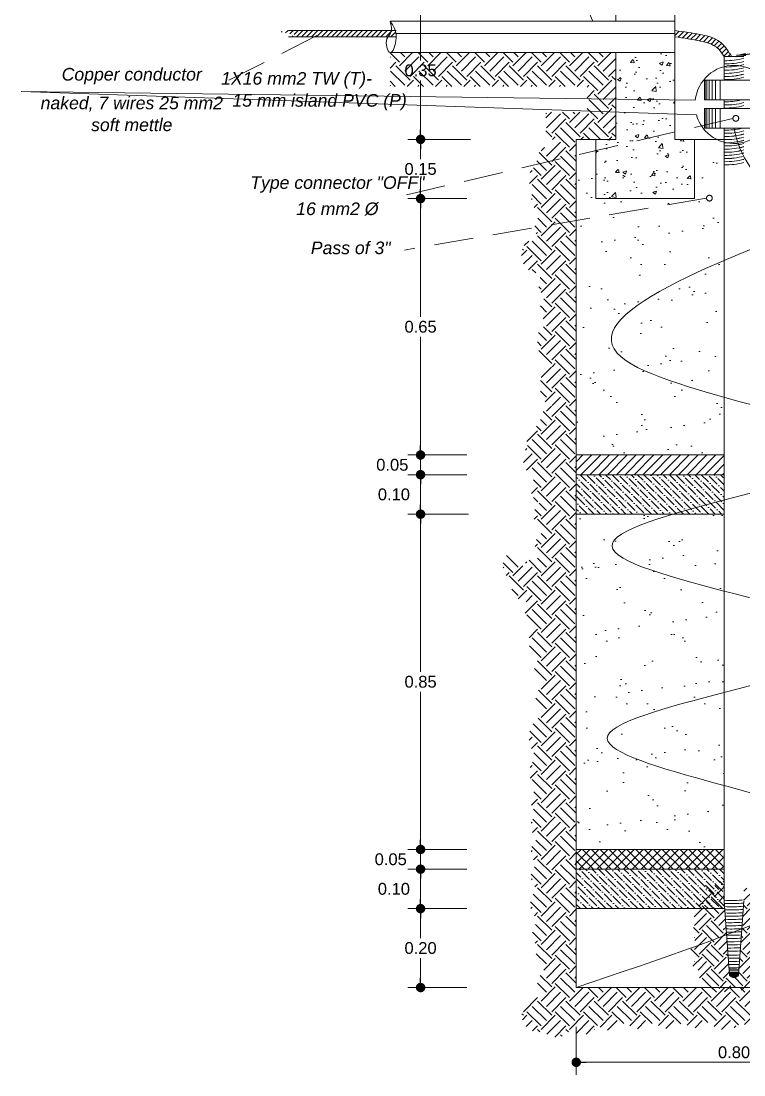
# Model space of a CAD drawing. Header units: millimetres. Extents: x 68 to 194, y 47 to 103.
# Drawn here: x 185.27 to 189.85, y 63.68 to 70.36 of the extents above; entities that cross this region are included whole.
import ezdxf
from ezdxf.enums import TextEntityAlignment as Align

# ---------------------------------------------------------------- set-up
doc = ezdxf.new("R2010")
doc.units = ezdxf.units.MM
for name, pattern in [('ACAD_ISO03W100', [30, 12, -18]), ('ACAD_ISO07W100', [3, 0, -3]), ('DASHED2', [0.375, 0.25, -0.125])]:
    doc.linetypes.add(name, pattern=pattern)
for name, color, linetype, lineweight in [('G_Achurados', 54, 'Continuous', 5), ('G_Complemento', 30, 'Continuous', 20), ('G_Texto', 122, 'Continuous', 20), ('IE_Alumbrado', 31, 'Continuous', 60), ('IE_Tomacorriente', 104, 'DASHED2', 40)]:
    doc.layers.add(name, color=color, linetype=linetype, lineweight=lineweight)
doc.layers.add('G_Acotación', color=171, linetype='Continuous')
doc.styles.add('ARIAL', font='ariali.ttf', dxfattribs={"height": 0.12})
doc.styles.add('arial1', font='arial.ttf')
doc.dimstyles.new('VARIABLE', dxfattribs={"dimscale": 0.5, "dimtxt": 0.18, "dimasz": 0.12, "dimexe": 0.16, "dimexo": 0.1, "dimgap": 0.05, "dimtad": 1, "dimtih": 1, "dimtoh": 1, "dimlfac": -1, "dimzin": 1, "dimdsep": 46, "dimtxsty": 'ARIAL', "dimblk": 'DOT', "dimcen": 0.12, "dimclrd": 256, "dimclre": 256, "dimclrt": 7, "dimazin": 1, "dimtm": 1e-09, "dimtfac": 1, "dimtmove": 2, "dimatfit": 2, "dimfxl": 0, "dimtolj": 1, "dimlwd": 13, "dimlwe": 18, "dimarcsym": 0})
pattern_1 = [(45, (114.456434712408, 77.91099934979806), (1.387778780781446e-17, 0.179605122421383), [0.127, -0.127]), (45, (114.422758751954, 77.94467531025211), (1.387778780781446e-17, 0.179605122421383), [0.127, -0.127]), (45, (114.3890827914999, 77.97835127070604), (1.387778780781446e-17, 0.179605122421383), [0.127, -0.127]), (135, (114.3890827914999, 78.00080191100878), (-0.179605122421383, 1.387778780781446e-17), [0.127, -0.127]), (135, (114.422758751954, 78.03447787146271), (-0.179605122421383, 1.387778780781446e-17), [0.127, -0.127]), (135, (114.456434712408, 78.06815383191665), (-0.179605122421383, 1.387778780781446e-17), [0.127, -0.127])]
pattern_2 = [(37.49999999999999, (12.50045588590091, -381.3280940613632), (-0.01000019559990029, 0.305883273330839), [0, -0.2413, 0, -0.269875, 0, -0.25796875]), (7.499999999999999, (12.50045588590091, -381.3280940613632), (0.2809520519612517, 0.4480156878552214), [0, -0.1301749999999999, 0, -0.2174874999999999, 0, -0.08334374999999997]), (327.4999999999999, (12.30519338590101, -381.3280940613632), (0.4943702314009112, 0.0008982404240910569), [0, -0.079375, 0, -0.28575, 0, -0.3730625]), (317.4999999999999, (12.30519338590101, -381.3280940613632), (0.4772227827951858, 0.1393308270357601), [0, -0.0396875, 0, -0.187325, 0, -0.2143125])]
pattern_3 = [(135, (114.456434712408, 77.91099934979806), (-0.0555653347491154, 0.01515418220430421), [0.07143750000000001, -0.0142875, 0, -0.0142875])]

# ---------------------------------------------------------------- blocks, each defined once
blk = doc.blocks.new('_DOT')
at = {"color": 0, "linetype": 'ByBlock', "ltscale": 0.15}
blk.add_line((-0.5, 0), (-1, 0), dxfattribs=at)
at = {"color": 0, "linetype": 'ByBlock', "ltscale": 0.15, "const_width": 0.5}
blk.add_lwpolyline([(-0.25, 0, 1), (0.25, 0, 1)], format="xyb", close=True, dxfattribs=at)
blk = doc.blocks.new('*D796')
at = {"layer": 'Defpoints', "color": 0}
for p in [(188.7887946379023, 63.93458038589992), (190.7887946379023, 63.93458038589992), (190.7887946379023, 63.76071587316696)]:
    blk.add_point(p, dxfattribs=at)
at = {"layer": 'G_Acotación', "lineweight": 18}
for p, q in [((188.7887946379023, 63.88458038589992), (188.7887946379023, 63.68071587316696)), ((190.7887946379023, 63.88458038589992), (190.7887946379023, 63.68071587316696))]:
    blk.add_line(p, q, dxfattribs=at)
at = {"layer": 'G_Acotación', "lineweight": 13}
blk.add_line((188.8487946379023, 63.76071587316696), (190.7287946379023, 63.76071587316696), dxfattribs=at)
at = {"layer": 'G_Acotación', "lineweight": 13, "xscale": 0.06, "yscale": 0.06, "zscale": 0.06, "rotation": 180}
blk.add_blockref('_DOT', (188.7887946379023, 63.76071587316696), dxfattribs=at)
at = {"layer": 'G_Acotación', "lineweight": 13, "xscale": 0.06, "yscale": 0.06, "zscale": 0.06}
blk.add_blockref('_DOT', (190.7887946379023, 63.76071587316696), dxfattribs=at)
at = {"layer": 'G_Acotación', "color": 7, "lineweight": 5, "insert": (189.7887946379023, 63.82400884724608), "char_height": 0.075, "attachment_point": 5, "style": 'arial1'}
blk.add_mtext('\\A1;0.80', dxfattribs=at)
blk = doc.blocks.new('*D797')
at = {"layer": 'Defpoints', "color": 0}
for p in [(188.0566716553115, 67.2345803858999), (187.802000492987, 65.1095803858999), (188.0453975654446, 65.1095803858999)]:
    blk.add_point(p, dxfattribs=at)
at = {"layer": 'G_Acotación', "lineweight": 18}
for p, q in [((188.0066716553115, 67.2345803858999), (187.722000492987, 67.2345803858999)), ((187.9953975654446, 65.1095803858999), (187.722000492987, 65.1095803858999))]:
    blk.add_line(p, q, dxfattribs=at)
at = {"layer": 'G_Acotación', "lineweight": 13}
for p, q in [((187.802000492987, 67.1745803858999), (187.802000492987, 66.23537335997904)), ((187.802000492987, 65.1695803858999), (187.802000492987, 66.10878741182077))]:
    blk.add_line(p, q, dxfattribs=at)
at = {"layer": 'G_Acotación', "lineweight": 13, "xscale": 0.06, "yscale": 0.06, "zscale": 0.06}
for p, rotation in [((187.802000492987, 67.2345803858999), 90), ((187.802000492987, 65.1095803858999), 270)]:
    blk.add_blockref('_DOT', p, dxfattribs=dict(at, rotation=rotation))
at = {"layer": 'G_Acotación', "color": 7, "lineweight": 5, "insert": (187.802000492987, 66.17208038589983), "char_height": 0.075, "attachment_point": 5, "style": 'arial1'}
blk.add_mtext('\\A1;0.85', dxfattribs=at)
blk = doc.blocks.new('*D798')
at = {"layer": 'Defpoints', "color": 0}
for p in [(188.0453975654446, 65.1095803858999), (187.802000492987, 64.98458038589968), (188.0453975654446, 64.98458038589968)]:
    blk.add_point(p, dxfattribs=at)
at = {"layer": 'G_Acotación', "lineweight": 13}
for p, q in [((187.802000492987, 65.1695803858999), (187.802000492987, 65.22958038589991)), ((187.802000492987, 65.1095803858999), (187.802000492987, 64.98458038589968)), ((187.802000492987, 64.92458038589967), (187.802000492987, 64.86458038589967))]:
    blk.add_line(p, q, dxfattribs=at)
at = {"layer": 'G_Acotación', "lineweight": 18}
for p, q in [((187.9953975654446, 65.1095803858999), (187.722000492987, 65.1095803858999)), ((187.9953975654446, 64.98458038589968), (187.722000492987, 64.98458038589968))]:
    blk.add_line(p, q, dxfattribs=at)
at = {"layer": 'G_Acotación', "lineweight": 13, "xscale": 0.06, "yscale": 0.06, "zscale": 0.06}
for p, rotation in [((187.802000492987, 65.1095803858999), 270), ((187.802000492987, 64.98458038589968), 90)]:
    blk.add_blockref('_DOT', p, dxfattribs=dict(at, rotation=rotation))
at = {"layer": 'G_Acotación', "color": 7, "lineweight": 5, "insert": (187.6129308942853, 65.04708038589987), "char_height": 0.075, "attachment_point": 5, "style": 'arial1'}
blk.add_mtext('\\A1;0.05', dxfattribs=at)
blk = doc.blocks.new('*D799')
at = {"layer": 'Defpoints', "color": 0}
for p in [(188.0453975654446, 64.98458038589968), (187.802000492987, 64.7345803858999), (188.0453975654446, 64.7345803858999)]:
    blk.add_point(p, dxfattribs=at)
at = {"layer": 'G_Acotación', "lineweight": 18}
for p, q in [((187.9953975654446, 64.98458038589968), (187.722000492987, 64.98458038589968)), ((187.9953975654446, 64.7345803858999), (187.722000492987, 64.7345803858999))]:
    blk.add_line(p, q, dxfattribs=at)
at = {"layer": 'G_Acotación', "lineweight": 13}
blk.add_line((187.802000492987, 64.92458038589967), (187.802000492987, 64.7945803858999), dxfattribs=at)
at = {"layer": 'G_Acotación', "lineweight": 13, "xscale": 0.06, "yscale": 0.06, "zscale": 0.06}
for p, rotation in [((187.802000492987, 64.98458038589968), 90), ((187.802000492987, 64.7345803858999), 270)]:
    blk.add_blockref('_DOT', p, dxfattribs=dict(at, rotation=rotation))
at = {"layer": 'G_Acotación', "color": 7, "lineweight": 5, "insert": (187.6329145448288, 64.85958038589972), "char_height": 0.075, "attachment_point": 5, "style": 'arial1'}
blk.add_mtext('\\A1;0.10', dxfattribs=at)
blk = doc.blocks.new('*D800')
at = {"layer": 'Defpoints', "color": 0}
for p in [(188.0453975654446, 64.7345803858999), (187.802000492987, 64.2345803858999), (188.0453975654446, 64.2345803858999)]:
    blk.add_point(p, dxfattribs=at)
at = {"layer": 'G_Acotación', "lineweight": 18}
for p, q in [((187.9953975654446, 64.7345803858999), (187.722000492987, 64.7345803858999)), ((187.9953975654446, 64.2345803858999), (187.722000492987, 64.2345803858999))]:
    blk.add_line(p, q, dxfattribs=at)
at = {"layer": 'G_Acotación', "lineweight": 13}
for p, q in [((187.802000492987, 64.6745803858999), (187.802000492987, 64.54787335997904)), ((187.802000492987, 64.2945803858999), (187.802000492987, 64.42128741182077))]:
    blk.add_line(p, q, dxfattribs=at)
at = {"layer": 'G_Acotación', "lineweight": 13, "xscale": 0.06, "yscale": 0.06, "zscale": 0.06}
for p, rotation in [((187.802000492987, 64.7345803858999), 90), ((187.802000492987, 64.2345803858999), 270)]:
    blk.add_blockref('_DOT', p, dxfattribs=dict(at, rotation=rotation))
at = {"layer": 'G_Acotación', "color": 7, "lineweight": 5, "insert": (187.802000492987, 64.48458038589983), "char_height": 0.075, "attachment_point": 5, "style": 'arial1'}
blk.add_mtext('\\A1;0.20', dxfattribs=at)
blk = doc.blocks.new('*D801')
at = {"layer": 'Defpoints', "color": 0}
for p in [(188.0453975654446, 70.4845803858999), (187.802000492987, 69.6095803858999), (188.0453975654446, 69.6095803858999)]:
    blk.add_point(p, dxfattribs=at)
at = {"layer": 'G_Acotación', "lineweight": 18}
for p, q in [((187.9953975654446, 70.4845803858999), (187.722000492987, 70.4845803858999)), ((187.9953975654446, 69.6095803858999), (187.722000492987, 69.6095803858999))]:
    blk.add_line(p, q, dxfattribs=at)
at = {"layer": 'G_Acotación', "lineweight": 13}
for p, q in [((187.802000492987, 70.4245803858999), (187.802000492987, 70.11039893978804)), ((187.802000492987, 69.6695803858999), (187.802000492987, 69.98376183201177))]:
    blk.add_line(p, q, dxfattribs=at)
at = {"layer": 'G_Acotación', "lineweight": 13, "xscale": 0.06, "yscale": 0.06, "zscale": 0.06}
for p, rotation in [((187.802000492987, 70.4845803858999), 90), ((187.802000492987, 69.6095803858999), 270)]:
    blk.add_blockref('_DOT', p, dxfattribs=dict(at, rotation=rotation))
at = {"layer": 'G_Acotación', "color": 7, "lineweight": 5, "insert": (187.802000492987, 70.04708038589983), "char_height": 0.075, "attachment_point": 5, "style": 'arial1'}
blk.add_mtext('\\A1;0.35', dxfattribs=at)
blk = doc.blocks.new('*D802')
at = {"layer": 'Defpoints', "color": 0}
for p in [(188.0677664894546, 69.6095803858999), (187.802000492987, 69.2345803858999), (188.0453975654446, 69.2345803858999)]:
    blk.add_point(p, dxfattribs=at)
at = {"layer": 'G_Acotación', "lineweight": 18}
for p, q in [((188.0177664894545, 69.6095803858999), (187.722000492987, 69.6095803858999)), ((187.9953975654446, 69.2345803858999), (187.722000492987, 69.2345803858999))]:
    blk.add_line(p, q, dxfattribs=at)
at = {"layer": 'G_Acotación', "lineweight": 13}
for p, q in [((187.802000492987, 69.5495803858999), (187.802000492987, 69.48537335997904)), ((187.802000492987, 69.2945803858999), (187.802000492987, 69.35878741182077))]:
    blk.add_line(p, q, dxfattribs=at)
at = {"layer": 'G_Acotación', "lineweight": 13, "xscale": 0.06, "yscale": 0.06, "zscale": 0.06}
for p, rotation in [((187.802000492987, 69.6095803858999), 90), ((187.802000492987, 69.2345803858999), 270)]:
    blk.add_blockref('_DOT', p, dxfattribs=dict(at, rotation=rotation))
at = {"layer": 'G_Acotación', "color": 7, "lineweight": 5, "insert": (187.802000492987, 69.42208038589983), "char_height": 0.075, "attachment_point": 5, "style": 'arial1'}
blk.add_mtext('\\A1;0.15', dxfattribs=at)
blk = doc.blocks.new('*D803')
at = {"layer": 'Defpoints', "color": 0}
for p in [(188.0453975654446, 69.2345803858999), (187.802000492987, 67.6095803858999), (188.0453975654446, 67.6095803858999)]:
    blk.add_point(p, dxfattribs=at)
at = {"layer": 'G_Acotación', "lineweight": 18}
for p, q in [((187.9953975654446, 69.2345803858999), (187.722000492987, 69.2345803858999)), ((187.9953975654446, 67.6095803858999), (187.722000492987, 67.6095803858999))]:
    blk.add_line(p, q, dxfattribs=at)
at = {"layer": 'G_Acotación', "lineweight": 13}
for p, q in [((187.802000492987, 69.1745803858999), (187.802000492987, 68.48537335997904)), ((187.802000492987, 67.6695803858999), (187.802000492987, 68.35878741182077))]:
    blk.add_line(p, q, dxfattribs=at)
at = {"layer": 'G_Acotación', "lineweight": 13, "xscale": 0.06, "yscale": 0.06, "zscale": 0.06}
for p, rotation in [((187.802000492987, 69.2345803858999), 90), ((187.802000492987, 67.6095803858999), 270)]:
    blk.add_blockref('_DOT', p, dxfattribs=dict(at, rotation=rotation))
at = {"layer": 'G_Acotación', "color": 7, "lineweight": 5, "insert": (187.802000492987, 68.42208038589983), "char_height": 0.075, "attachment_point": 5, "style": 'arial1'}
blk.add_mtext('\\A1;0.65', dxfattribs=at)
blk = doc.blocks.new('*D804')
at = {"layer": 'Defpoints', "color": 0}
for p in [(188.0453975654446, 67.48458038589968), (187.802000492987, 67.2345803858999), (188.0453975654446, 67.2345803858999)]:
    blk.add_point(p, dxfattribs=at)
at = {"layer": 'G_Acotación', "lineweight": 18}
for p, q in [((187.9953975654446, 67.48458038589968), (187.722000492987, 67.48458038589968)), ((187.9953975654446, 67.2345803858999), (187.722000492987, 67.2345803858999))]:
    blk.add_line(p, q, dxfattribs=at)
at = {"layer": 'G_Acotación', "lineweight": 13}
blk.add_line((187.802000492987, 67.42458038589967), (187.802000492987, 67.2945803858999), dxfattribs=at)
at = {"layer": 'G_Acotación', "lineweight": 13, "xscale": 0.06, "yscale": 0.06, "zscale": 0.06}
for p, rotation in [((187.802000492987, 67.48458038589968), 90), ((187.802000492987, 67.2345803858999), 270)]:
    blk.add_blockref('_DOT', p, dxfattribs=dict(at, rotation=rotation))
at = {"layer": 'G_Acotación', "color": 7, "lineweight": 5, "insert": (187.6329145448287, 67.35958038589972), "char_height": 0.075, "attachment_point": 5, "style": 'arial1'}
blk.add_mtext('\\A1;0.10', dxfattribs=at)
blk = doc.blocks.new('*D805')
at = {"layer": 'Defpoints', "color": 0}
for p in [(188.0453975654446, 67.6095803858999), (187.802000492987, 67.48458038589968), (188.0453975654446, 67.48458038589968)]:
    blk.add_point(p, dxfattribs=at)
at = {"layer": 'G_Acotación', "lineweight": 13}
for p, q in [((187.802000492987, 67.6695803858999), (187.802000492987, 67.72958038589991)), ((187.802000492987, 67.6095803858999), (187.802000492987, 67.48458038589968)), ((187.802000492987, 67.42458038589967), (187.802000492987, 67.36458038589967))]:
    blk.add_line(p, q, dxfattribs=at)
at = {"layer": 'G_Acotación', "lineweight": 18}
for p, q in [((187.9953975654446, 67.6095803858999), (187.722000492987, 67.6095803858999)), ((187.9953975654446, 67.48458038589968), (187.722000492987, 67.48458038589968))]:
    blk.add_line(p, q, dxfattribs=at)
at = {"layer": 'G_Acotación', "lineweight": 13, "xscale": 0.06, "yscale": 0.06, "zscale": 0.06}
for p, rotation in [((187.802000492987, 67.6095803858999), 270), ((187.802000492987, 67.48458038589968), 90)]:
    blk.add_blockref('_DOT', p, dxfattribs=dict(at, rotation=rotation))
at = {"layer": 'G_Acotación', "color": 7, "lineweight": 5, "insert": (187.6228280085734, 67.54708038589987), "char_height": 0.075, "attachment_point": 5, "style": 'arial1'}
blk.add_mtext('\\A1;0.05', dxfattribs=at)

msp = doc.modelspace()

# ---------------------------------------------------------------- hatches: boundary and pattern name
at = {"layer": 'G_Achurados', "lineweight": 5}
h = msp.add_hatch(dxfattribs=at)
h.set_pattern_fill('AR-CONC', color=256, scale=0.00125, style=0)
h.set_pattern_definition([(49.99999999999999, (12.50045588590091, -381.3280940613632), (0.227730836245005, -0.01992385692362886), [0.0238125, -0.2619375]), (355, (12.50045588590091, -381.3280940613632), (-0.04405353246958374, 0.238820803602725), [0.01905, -0.20955]), (100.4509999999999, (12.51943338590102, -381.3297543738632), (0.183678127082449, 0.2188958597753649), [0.02023750000000001, -0.2226125]), (46.18420000000001, (12.50045588590091, -381.2645940613632), (0.3388488011151624, -0.05255290991590894), [0.03571875, -0.39290625]), (96.63559999999991, (12.52869326090102, -381.2689734363633), (0.2967552930827965, 0.3092819448625616), [0.03035624999999973, -0.3339187499999956]), (351.184, (12.50045588590091, -381.2645940613632), (0.2967557572674174, 0.3092813973257471), [0.02857499999999999, -0.3143249999999999]), (21, (12.53220588590101, -381.2804690613632), (0.1895185997942291, -0.1278318981459531), [0.0238125, -0.2619375]), (326, (12.53220588590101, -381.2804690613632), (0.07725253543455884, 0.2302349576528991), [0.01905, -0.20955]), (71.45140000000002, (12.54799901090108, -381.2911216863632), (0.2667706134626556, 0.1024035721450718), [0.02023749999999993, -0.2226124999999994]), (37.49999999999999, (12.50045588590091, -381.3280940613632), (0.003860754063239771, 0.1056937985914414), [0, -0.20701, 0, -0.212725, 0, -0.21034375]), (7.499999999999999, (12.50045588590091, -381.3280940613632), (0.08352457813788218, 0.1252257185226494), [0, -0.1212849999999999, 0, -0.2022474999999999, 0, -0.08016874999999996]), (327.4999999999999, (12.42965338590101, -381.3280940613632), (0.1694882439585892, -0.007160929990841823), [0, -0.079375, 0, -0.24765, 0, -0.3286125]), (317.4999999999999, (12.3979033859009, -381.3280940613632), (0.1851614767325226, 0.03178311379166627), [0, -0.1031875, 0, -0.164465, 0, -0.2333625])])
h.paths.add_polyline_path([(189.0387946379024, 69.60958038589987), (188.9137946379024, 69.60958038589987), (188.9137946379023, 69.23458038589987), (189.5387946379023, 69.23458038589987), (189.5387946379024, 69.60958038589987), (189.4137946379024, 69.60958038589987), (189.4137946379024, 70.15958038589983), (189.0387946379023, 70.15958038589983)])
h = msp.add_hatch(dxfattribs=at)
h.set_pattern_fill('AR-SAND', color=256, scale=0.00625, style=0)
h.set_pattern_definition(pattern_2)
h.paths.add_polyline_path([(189.7262946379024, 69.60958038589987), (189.5387946379024, 69.60958038589987), (189.5387946379023, 69.23458038589987), (188.9137946379023, 69.23458038589987), (188.9137946379024, 69.60958038589987), (188.7887946379024, 69.60958038589987), (188.7887946379023, 69.23458038589987), (188.7887946379024, 67.60958038589987), (189.7262946379024, 67.60958038589987)])
h = msp.add_hatch(dxfattribs=at)
h.set_pattern_fill('ANSI31', color=256, scale=0.0125, style=0)
h.set_pattern_definition([(45, (12.50045588590091, -381.3280940613632), (-0.0280633003783411, 0.0280633003783411), [])])
h.paths.add_polyline_path([(189.7262946379023, 67.48458038589965), (189.7262946379023, 67.60958038589987), (188.7887946379023, 67.60958038589987), (188.7887946379023, 67.48458038589965)])
h = msp.add_hatch(dxfattribs=at)
h.set_pattern_fill('ANSI36', color=256, scale=0.009000000000000001, angle=90, style=0)
h.set_pattern_definition(pattern_3)
h.paths.add_polyline_path([(189.7262946379023, 67.23458038589987), (189.7262946379023, 67.48458038589965), (188.7887946379023, 67.48458038589965), (188.7887946379023, 67.23458038589987)])
h = msp.add_hatch(dxfattribs=at)
h.set_pattern_fill('AR-SAND', color=256, scale=0.00625, style=0)
h.set_pattern_definition(pattern_2)
h.paths.add_polyline_path([(189.7262946379024, 67.23458038589987), (188.7887946379023, 67.23458038589987), (188.7887946379023, 65.10958038589987), (189.7262946379024, 65.10958038589987)])
h = msp.add_hatch(dxfattribs=at)
h.set_pattern_fill('ANSI37', color=256, scale=0.0125, style=0)
h.set_pattern_definition([(45, (114.456434712408, 77.91099934979806), (-0.0280633003783411, 0.02806330037834111), []), (135, (114.456434712408, 77.91099934979806), (-0.02806330037834111, -0.0280633003783411), [])])
h.paths.add_polyline_path([(189.7262946379024, 65.10958038589987), (188.7887946379026, 65.10958038589987), (188.7887946379026, 64.98458038589987), (189.7262946379023, 64.98458038589965)])
h = msp.add_hatch(dxfattribs=at)
h.set_pattern_fill('ANSI36', color=256, scale=0.009000000000000001, angle=90, style=0)
h.set_pattern_definition(pattern_3)
h.paths.add_polyline_path([(188.7887946379023, 64.98458038589965), (188.7887946379024, 64.73458038589987), (189.7262946379024, 64.73458038589987), (189.7262946379023, 64.98458038589965)])
at = {"layer": 'G_Complemento', "lineweight": 5, "ltscale": 4}
h = msp.add_hatch(dxfattribs=at)
h.set_pattern_fill('LINE', color=256, scale=0.007, angle=45, style=0)
h.set_pattern_definition([(45, (114.456434712408, 77.91099934979806), (-0.01571544821187102, 0.01571544821187102), [])])
edge = h.paths.add_edge_path()
edge.add_spline(control_points=[(187.6470542701479, 70.25958038588837), (187.6469522673651, 70.27451448354222), (187.6446652137397, 70.2876415090669), (187.6409414906673, 70.29958038589265)], knot_values=[0.07082750799815264, 0.07082750799815264, 0.07082750799815264, 0.07082750799815264, 0.1077225567921803, 0.1077225567921803, 0.1077225567921803, 0.1077225567921803], degree=3, periodic=0)
edge.add_line((187.6409414906673, 70.29958038589265), (186.9658858597711, 70.29958038589993))
edge.add_line((186.9658858597711, 70.29958038589993), (186.9658858597711, 70.29979405301319))
edge.add_line((186.9658858597711, 70.29979405301319), (186.9101282589636, 70.29041905301321))
edge.add_line((186.9101282589636, 70.29041905301321), (187.0216434605784, 70.27166905301314))
edge.add_line((187.0216434605784, 70.27166905301314), (186.9658858597711, 70.26229405301328))
edge.add_line((186.9658858597711, 70.26229405301328), (186.9658858597711, 70.25958038589997))
edge.add_line((186.9658858597711, 70.25958038589997), (187.6470542701479, 70.25958038588837))
h = msp.add_hatch(dxfattribs=at)
h.set_pattern_fill('LINE', color=256, scale=0.006999999999999999, angle=45, style=0)
h.set_pattern_definition([(45, (114.456434712408, 77.91099934979806), (-0.01571544821187101, 0.01571544821187102), [])])
edge = h.paths.add_edge_path()
edge.add_spline(control_points=[(189.7606766995382, 70.15502234856635), (189.7385030984765, 70.19231691420222), (189.7138133604433, 70.21890400295351), (189.6496783549169, 70.25938414930474), (189.6124505809553, 70.26675680147272), (189.5258198845115, 70.28371173808532), (189.4722815580583, 70.29229403955489), (189.4137946379024, 70.29924474125457)], knot_values=[0.3847411641782372, 0.3847411641782372, 0.3847411641782372, 0.3847411641782372, 0.4286942221972192, 0.4286942221972192, 0.4847970156515523, 0.4847970156515523, 0.5460761723060642, 0.5460761723060642, 0.5460761723060642, 0.5460761723060642], degree=3, periodic=0)
edge.add_line((189.4137946379024, 70.29924474125457), (189.4137946379024, 70.25958038589974))
edge.add_spline(control_points=[(189.4137946379024, 70.25958038589974), (189.4711839450242, 70.25209864841813), (189.6104859467669, 70.22936312870988), (189.6835500751786, 70.20647398115509), (189.7262946379024, 70.13458038589974)], knot_values=[0.3847411641782372, 0.3847411641782372, 0.3847411641782372, 0.3847411641782372, 0.4516906711803495, 0.5460761723060642, 0.5460761723060642, 0.5460761723060642, 0.5460761723060642], degree=3, periodic=0)
edge.add_line((189.7262946379024, 70.13458038589974), (189.7691411363103, 70.13458038589974))
edge.add_arc((189.7512337476687, 70.13913886721477), 0.01847848261776354, 345.7181923130415, 419.2679244404911)
h = msp.add_hatch(dxfattribs=at)
h.set_pattern_fill('EARTH', color=44, scale=0.02, angle=45, style=0)
h.set_pattern_definition(pattern_1)
h.paths.add_polyline_path([(189.0387946379023, 70.15958038589983), (187.6089071806072, 70.15958038589983), (187.6089071806073, 69.94530751052739), (188.8582512982694, 69.94530751052739), (188.8582512982693, 69.78254165107145), (188.5956646812233, 69.78254165107145), (188.5956646812233, 69.60958038589987), (188.7887946379024, 69.60958038589987), (188.9137946379024, 69.60958038589987), (189.0387946379024, 69.60958038589987)])
h = msp.add_hatch(dxfattribs=at)
h.set_pattern_fill('EARTH', color=256, scale=0.02, angle=45, style=0)
h.set_pattern_definition(pattern_1)
edge = h.paths.add_edge_path()
edge.add_line((191.1269313176063, 69.62269515978355), (190.7887946379022, 69.60958038589976))
edge.add_line((190.7887946379024, 69.60958038589987), (190.7887946379024, 64.23458038589987))
edge.add_line((190.7887946379024, 64.23458038589987), (188.7887946379024, 64.23458038589987))
edge.add_line((188.7887946379024, 64.23458038589987), (188.7887946379024, 69.60958038589987))
edge.add_arc((188.7287758742159, 69.53914394113539), 0.09253942265588927, 49.56574484169681, 159.5657448416952)
edge.add_arc((188.6358777851308, 69.47541533421312), 0.0962358689647905, 86.31698371305343, 196.3169837130533)
edge.add_arc((188.5872160154683, 69.35975438585828), 0.09881097471993892, 116.2467283551349, 226.2467283551341)
edge.add_arc((188.6013837306789, 69.23609834316593), 0.09767214993085582, 147.6367442911273, 257.6367442911236)
edge.add_arc((188.6241691077719, 69.05206774196228), 0.09881105968849119, 116.2466658290926, 226.2466658290864)
edge.add_arc((188.5434952002088, 68.88034464575057), 0.1011054784540373, 82.9891758516929, 192.9891758516936)
edge.add_arc((188.5490450781312, 68.86629297590034), 0.1044291424941535, 184.7642662846693, 294.764266284669)
edge.add_arc((188.6488045420656, 68.69146872138262), 0.09766017332389466, 125.0000000000033, 234.9999999999968)
edge.add_arc((188.6654310605852, 68.5339428040912), 0.1062420317788916, 133.1367182898395, 243.1367182898391)
edge.add_arc((188.6383366863328, 68.34375852553532), 0.09767214993086129, 102.3632557088755, 212.3632557088763)
edge.add_arc((188.6481954635215, 68.26443854038652), 0.09623581621926225, 163.6830414302372, 273.6830414302416)
edge.add_arc((188.6543543608511, 68.0766768482691), 0.09172463701629639, 89.98563494378557, 199.9856349437864)
edge.add_arc((188.654354322095, 68.01397677876648), 0.09172458167662069, 160.0143892738638, 270.0143892738696)
edge.add_arc((188.6543543608512, 67.83052756584911), 0.09172463701629639, 89.98563494378557, 199.9856349437864)
edge.add_arc((188.5724393971191, 67.7012991787411), 0.09797211373028392, 92.50724692897988, 202.5072469289831)
edge.add_arc((188.575507278972, 67.5825855610527), 0.1239023957188419, 139.0474202751954, 249.0474202751917)
edge.add_arc((188.599533673478, 67.39550242760649), 0.0988110596884941, 133.7533341709136, 243.7533341709074)
edge.add_arc((188.6327868675475, 67.22319792991249), 0.1136836640824478, 132.6008974533947, 242.6008974533969)
edge.add_arc((188.6346368656112, 67.03180224872071), 0.1054409117146179, 120.9109924491209, 230.9109924491206)
edge.add_arc((188.5367273609845, 66.8637616859049), 0.09175062013936335, 69.96968538333145, 179.9696853833334)
edge.add_arc((188.3587759651755, 66.8951602373032), 0.09172458167662069, 340.0143892738638, 450.0143892738696)
edge.add_arc((188.4313950812907, 66.90935755331483), 0.1062419818043467, 133.1367872473657, 243.1367872473705)
edge.add_arc((188.4800568509531, 66.78138897607309), 0.1022079512537209, 161.0499465640239, 271.0499465640227)
edge.add_arc((188.5582717206646, 66.6226032489154), 0.09503204473830683, 143.4491987656171, 253.4491987656136)
edge.add_arc((188.6167691930296, 66.43552017081865), 0.1285916132277885, 131.7153782071263, 241.7153782071248)
edge.add_arc((188.6284780070377, 66.24475449078051), 0.1062420486932662, 133.1367820898006, 243.1367820898004)
edge.add_arc((188.6451045846946, 66.05767128878878), 0.1126847789903368, 124.9999999999989, 235.0000000000011)
edge.add_arc((188.6567902650795, 65.81704575111311), 0.1668031383871867, 117.2284456146675, 227.2284456146658)
edge.add_arc((188.6124603325198, 65.59614134273906), 0.120197115608129, 125.000000000002, 234.999999999998)
edge.add_arc((188.5995336734779, 65.41768309914718), 0.09766017332389466, 125.0000000000033, 234.9999999999968)
edge.add_arc((188.599533673478, 65.25768603789933), 0.09766017332389466, 125.0000000000033, 234.9999999999968)
edge.add_arc((188.599533673478, 65.0976889766516), 0.09766017332389466, 125.0000000000033, 234.9999999999968)
edge.add_arc((188.5995336347218, 64.9376919707532), 0.0976601057547491, 125.0000000000028, 234.9999999999972)
edge.add_arc((188.6186192298492, 64.76354620636116), 0.1204321047708163, 128.5793039763962, 238.5793039763915)
edge.add_arc((188.6161602511347, 64.57462173767155), 0.1051724423725389, 124.9999999999975, 235.0000000000025)
edge.add_arc((188.6260190670793, 64.42756216937283), 0.0929268185444117, 139.0474738851603, 249.0474738851564)
edge.add_arc((188.6469545827581, 64.25031519132548), 0.1054409117146179, 120.9109924491209, 230.9109924491206)
edge.add_arc((188.5515040180898, 64.06565465751405), 0.106823239134119, 74.26611346834868, 184.2661134683462)
edge.add_arc((188.5471951188237, 64.05591546686364), 0.102234084456754, 178.9952402731945, 288.9952402731937)
edge.add_arc((188.6623860778129, 64.02577672533161), 0.1055274694992826, 219.0822505003417, 329.0822505003422)
edge.add_arc((188.8305247291373, 64.04423803157064), 0.1063267491348123, 223.1234616016939, 333.1234616016945)
edge.add_arc((189.0029723184839, 64.06885289126703), 0.1063266212803432, 223.1234346561432, 333.1234346561428)
edge.add_arc((189.1901963895302, 64.08547280691332), 0.1127783121169003, 215.0000000000001, 324.9999999999999)
edge.add_arc((189.3749615593742, 64.08547280691332), 0.1127783121168836, 215.0000000000005, 324.9999999999995)
edge.add_arc((189.5474091099645, 64.0768479170591), 0.09774127553802228, 215.0000000000001, 324.9999999999999)
edge.add_arc((189.7321743777017, 64.0940977653132), 0.1278154682013867, 215.0000000000002, 324.9999999999998)
edge.add_arc((189.9354161232663, 64.08978528611314), 0.1202968901591519, 214.9999999999999, 325.0000000000001)
edge.add_arc((190.1306490509496, 64.07931906101552), 0.1130282393271297, 211.1890699447333, 321.1890699447327)
edge.add_arc((190.3092553234642, 64.06269914536924), 0.1055274646891554, 210.9177860930081, 320.9177860930084)
edge.add_arc((190.5044882899035, 64.0571754006248), 0.1286955116442663, 208.2956638943976, 318.295663894397)
edge.add_arc((190.703421136202, 64.03440168373126), 0.1205312282498458, 211.4266161427185, 321.4266161427196)
edge.add_arc((190.8777186461, 64.01531056877943), 0.09774127553802228, 215.0000000000001, 324.9999999999999)
edge.add_arc((191.0316897188631, 64.0109980895796), 0.0902226974957707, 215.0000000000003, 324.9999999999997)
edge.add_arc((191.0113861808095, 63.97581983440031), 0.09565598334286601, 350.0237981161605, 460.0237981161568)
edge.add_arc((190.9030089570993, 64.16169177084745), 0.1296860051770379, 315.0160951375552, 425.016095137556)
edge.add_arc((190.9159356161411, 64.37833224434334), 0.1075639930384242, 292.8955301361087, 402.8955301361125)
edge.add_arc((190.9676653267938, 64.54264185333645), 0.09503208255756936, 286.5507328863512, 396.5507328863479)
edge.add_arc((190.9775241427383, 64.68107646323537), 0.1054408443174771, 309.0890101689916, 419.0890101689966)
edge.add_arc((190.9479708285278, 64.8779958891715), 0.1354306508655654, 308.1824729166099, 418.1824729166087)
edge.add_arc((190.9375031094446, 65.10999646844729), 0.1427340578923691, 304.9999999999995, 415.0000000000005)
edge.add_arc((190.9485797704226, 65.31491090697918), 0.1129353959567613, 308.8172411383942, 418.8172411383915)
edge.add_arc((190.9510387491369, 65.49152788387309), 0.09766010575475491, 305.0000000000004, 414.9999999999997)
edge.add_arc((190.9424209118492, 65.66383238156718), 0.1126848465594766, 305.0000000000013, 414.9999999999987)
edge.add_arc((190.9448798518074, 65.83182445541078), 0.09794916267854399, 309.402354643128, 419.4023546431304)
edge.add_arc((190.9128676751507, 66.03305636054674), 0.1427340578923691, 304.9999999999995, 415.0000000000005)
edge.add_arc((190.923335394234, 66.26505693982253), 0.1354306508655646, 301.8175270833913, 411.8175270833901)
edge.add_arc((190.9510387491369, 66.45151014066093), 0.09766010575475491, 305.0000000000004, 414.9999999999997)
edge.add_arc((190.9571975689543, 66.61581962575914), 0.09794916267855897, 300.5976453568643, 410.5976453568579)
edge.add_arc((190.9861418046207, 66.7782878309632), 0.09292678953738366, 290.9525975948121, 400.9525975948082)
edge.add_arc((190.9602884477816, 66.93702508234489), 0.1370900723211903, 314.4700107062317, 424.4700107062304)
edge.add_arc((190.9627474856331, 67.16781432753064), 0.1211340689633799, 297.8691090663758, 407.8691090663756)
edge.add_arc((190.9615064682203, 67.30993147082526), 0.09767219592712313, 327.6368089941627, 437.636808994159)
edge.add_arc((190.926403276087, 67.48533718217467), 0.09766017332389466, 305.0000000000032, 414.9999999999968)
edge.add_arc((190.9325621346606, 67.64964672262235), 0.09794916267854369, 300.5976453568696, 410.597645356872)
edge.add_arc((190.9750651048867, 67.85829225206803), 0.13440680501406, 278.4159049168587, 388.4159049168582)
edge.add_arc((191.0532801112476, 68.03180801530661), 0.1166289693020359, 290.0567546737936, 400.0567546737959)
edge.add_arc((191.0779154476482, 68.19917010119306), 0.112684778990331, 305.000000000001, 414.999999999999)
edge.add_arc((191.0723656288626, 68.35238348393509), 0.09292678953738875, 319.0474024051885, 429.0474024051895)
edge.add_arc((191.0255308602898, 68.38310354520772), 0.09774127553802228, 35.00000000000008, 144.9999999999999)
edge.add_arc((190.9017680375798, 68.52778912673895), 0.09881105968847853, 296.246665829087, 406.2466658290895)
edge.add_arc((190.9676653267939, 68.70750718019698), 0.1083718631389315, 271.288013259998, 381.2880132599955)
edge.add_arc((191.0015504005948, 68.85577820648095), 0.127930579626693, 301.6307417291774, 411.6307417291819)
edge.add_arc((190.9904737008608, 69.08530757325465), 0.157758731127951, 304.9999999999985, 415.0000000000015)
edge.add_arc((191.0249448174759, 69.29453449098659), 0.09766017332389466, 305.0000000000032, 414.9999999999968)
edge.add_arc((191.0138681177419, 69.4834589596762), 0.127930579626693, 301.6307417291774, 411.6307417291819)
edge.add_arc((191.0329536741129, 69.6699121605146), 0.1051724423725418, 304.9999999999964, 333.3237650054101)
h = msp.add_hatch(dxfattribs=at)
h.set_pattern_fill('EARTH', color=44, scale=0.017, angle=45, style=0)
h.set_pattern_definition([(45, (114.456434712408, 78.18626684270507), (1.387778780781446e-17, 0.1526643540581756), [0.10795, -0.10795]), (45, (114.4278101460221, 78.214891409091), (1.387778780781446e-17, 0.1526643540581756), [0.10795, -0.10795]), (45, (114.3991855796362, 78.24351597547692), (1.387778780781446e-17, 0.1526643540581756), [0.10795, -0.10795]), (135, (114.3991855796362, 78.26259901973421), (-0.1526643540581756, 1.387778780781446e-17), [0.10795, -0.10795]), (135, (114.4278101460221, 78.29122358612003), (-0.1526643540581756, 1.387778780781446e-17), [0.10795, -0.10795]), (135, (114.456434712408, 78.31984815250607), (-0.1526643540581756, 1.387778780781446e-17), [0.10795, -0.10795])])
edge = h.paths.add_edge_path()
edge.add_arc((190.2062142106917, 64.47837808120309), 0.06892219352703931, 117.22846743338309, 227.2284674333826, ccw=False)
edge.add_arc((190.2051981171112, 64.59408057987511), 0.06239119029691097, 130.7153756270775, 240.715375627068, ccw=False)
edge.add_arc((190.1660100414672, 64.70852170438306), 0.06716811165974401, 158.7119909047911, 268.7119909047903, ccw=False)
edge.add_arc((190.0927235398421, 64.7934515632762), 0.06148255041873482, 170.0237747441983, 280.0237747442024, ccw=False)
edge.add_arc((190.017143956125, 64.8638860991326), 0.06164289949793159, 174.1091340428402, 284.109134042841, ccw=False)
edge.add_arc((189.9087429920696, 64.92212781706482), 0.07008593375278885, 214.9467756865046, 312.20598607998494, ccw=False)
edge.add_line((189.8512946379023, 64.8819815256613), (189.8512946379023, 64.78279834525674))
edge.add_line((189.8512946379023, 64.78279834525674), (189.8168639932416, 64.31279211435069))
edge.add_arc((189.7730821244593, 65.4752765660447), 1.163308623050786, 272.141156343798, 272.1568729251942, ccw=False)
edge.add_arc((189.7887946379024, 64.32989087485711), 0.03260162479021833, 210.4235931703807, 328.34234214477993, ccw=False)
edge.add_line((189.7606820865913, 64.31338177440452), (189.7262946379022, 64.78279834525628))
edge.add_line((189.7262946379023, 64.78279834525605), (189.7262946379023, 64.91582830557203))
edge.add_arc((189.7166153157632, 64.93175789653182), 0.01863977320726493, 214.9999999999453, 301.2841860596466, ccw=False)
edge.add_arc((189.6405323832166, 64.93712366175995), 0.06289823655946246, 235.20941016166802, 345.20941016167455, ccw=False)
edge.add_arc((189.5489289291715, 64.86006206825309), 0.0612346025015939, -85.48633833330831, 24.513661666722328, ccw=False)
edge.add_arc((189.5028708685295, 64.75885490581399), 0.06481894946819208, -71.71233551642098, 38.28766448358158, ccw=False)
edge.add_arc((189.4799676560379, 64.65180162291662), 0.06277671026142523, -63.53774371043568, 46.46225628955318, ccw=False)
edge.add_arc((189.4652115924609, 64.53457755632448), 0.07449727055730017, -54.99999999999852, 54.999999999997726, ccw=False)
edge.add_arc((189.477422919912, 64.41913533315014), 0.06239119029690862, -49.284624372937685, 60.71537562705191, ccw=False)
edge.add_arc((189.5089766301481, 64.31003993133692), 0.06247820155246348, -28.41591913480329, 81.58408086520438, ccw=False)
edge.add_arc((189.5703034012249, 64.2190036211384), 0.06163558906090322, -14.062159023511526, 95.93784097649791, ccw=False)
edge.add_arc((189.6809880310693, 64.16838992243183), 0.06213265702801478, 35.00000000000142, 144.999999999979, ccw=False)
edge.add_arc((189.7888857829448, 64.17169347086119), 0.06553392058598764, 40.435857895686524, 150.4358578956864, ccw=False)
edge.add_arc((189.8950030220736, 64.18618886244357), 0.06282649787676582, 43.52381671005759, 153.5238167100562, ccw=False)
edge.add_arc((190.0023878925486, 64.22026491356073), 0.06250932794463694, 61.54603096476268, 171.5460309647669, ccw=False)
edge.add_arc((190.0967971530559, 64.2754433292242), 0.06462690559810669, 70.19522461692628, 180.1952246169213, ccw=False)
edge.add_arc((190.1710996707493, 64.36776097437846), 0.06115112590667675, 101.01978589538493, 211.0197858953837, ccw=False)

# ---------------------------------------------------------------- linework, layer by layer
at = {"layer": 'G_Achurados', "lineweight": 5}
for p, q in [((188.7887946379023, 67.60958038589987), (189.7262946379023, 67.60958038589987)), ((188.7887946379023, 67.48458038589965), (189.7262946379023, 67.48458038589965)), ((188.7887946379023, 67.23458038589987), (189.7262946379023, 67.23458038589987)), ((188.7887946379024, 65.10958038589987), (189.7262946379024, 65.10958038589987)), ((188.7887946379023, 64.98458038589965), (188.7887946379024, 65.10958038589987)), ((188.7887946379023, 64.98458038589965), (189.7262946379023, 64.98458038589965)), ((188.7887946379024, 64.73458038589987), (189.7262946379024, 64.73458038589987))]:
    msp.add_line(p, q, dxfattribs=at)
at = {"layer": 'G_Acotación', "lineweight": 5}
for p, q in [((185.2701376083575, 69.9142575001965), (189.5430245359016, 69.857451702155)), ((185.2701376083574, 69.9142575001965), (189.5505823379355, 69.76524628989137))]:
    msp.add_line(p, q, dxfattribs=at)
at = {"layer": 'G_Acotación', "linetype": 'ACAD_ISO07W100', "lineweight": 5, "ltscale": 4}
for p, q in [((188.0177664894545, 69.60958038589987), (188.7627361661646, 69.60958038589987)), ((187.9953975654446, 69.23458038589987), (188.7887946379023, 69.23458038589987)), ((187.9953975654446, 67.60958038589987), (188.7887946379023, 67.60958038589987)), ((187.9953975654446, 67.48458038589965), (188.7887946379023, 67.48458038589965)), ((188.0066716553115, 67.23458038589987), (188.800068727769, 67.23458038589987)), ((187.9953975654446, 65.10958038589987), (188.7887946379024, 65.10958038589987)), ((187.9953975654446, 64.98458038589965), (188.7887946379023, 64.98458038589965)), ((187.9953975654446, 64.73458038589987), (188.7887946379024, 64.73458038589987)), ((187.9953975654446, 64.23458038589987), (188.7887946379024, 64.23458038589987))]:
    msp.add_line(p, q, dxfattribs=at)
at = {"layer": 'G_Acotación', "linetype": 'ACAD_ISO07W100', "lineweight": 5, "ltscale": 6}
msp.add_line((188.7887946379024, 63.88458038589974), (188.7887946379024, 64.23458038589987), dxfattribs=at)
at = {"layer": 'G_Acotación', "lineweight": 5}
msp.add_arc((189.7893495817011, 69.83122977852179), 0.2477168090125446, 195.4481732825331, 173.9236033816066, dxfattribs=at)
at = {"layer": 'G_Complemento', "lineweight": 5}
for p, q in [((189.0387946379024, 70.48458038589987), (189.0387946379024, 70.35958038589987)), ((189.4137946379024, 70.48458038589987), (189.4137946379024, 69.60958038589987)), ((189.4137946379024, 70.35958038589987), (187.6089071806073, 70.35958038589987)), ((189.4137946379023, 70.15958038589983), (187.6089071806072, 70.15958038589983)), ((189.0387946379023, 70.15958038589983), (189.0387946379024, 69.60958038589987)), ((189.7262946379023, 70.13458038589974), (189.8512946379023, 70.13458038589974)), ((189.7262946379024, 69.98458038589965), (189.7262946379023, 70.13458038589974)), ((189.6012946379024, 69.98458038589965), (189.6012946379023, 69.85958038589987)), ((189.6012946379024, 69.98458038589965), (189.9762946379024, 69.98458038589965)), ((189.6062946379023, 69.98458038589965), (189.6062946379022, 69.85958038589987)), ((189.6162946379023, 69.98458038589965), (189.6162946379022, 69.85958038589987)), ((189.6312946379021, 69.98458038589965), (189.6312946379021, 69.85958038589987)), ((189.6492946379022, 69.98458038589965), (189.6492946379021, 69.85958038589987)), ((189.6712946379023, 69.98458038589965), (189.6712946379023, 69.85958038589987)), ((189.699942039912, 69.98458038589965), (189.699942039912, 69.85958038589987)), ((189.6012946379023, 69.85958038589987), (189.9762946379023, 69.85958038589987)), ((189.6012946379023, 69.80601327004487), (189.6012946379024, 69.6810132700451)), ((189.6012946379023, 69.80601327004487), (189.9762946379023, 69.80601327004487)), ((189.6062946379022, 69.80601327004487), (189.6062946379023, 69.6810132700451)), ((189.6162946379022, 69.80601327004487), (189.6162946379023, 69.6810132700451)), ((189.6312946379021, 69.80601327004487), (189.6312946379022, 69.6810132700451)), ((189.6492946379021, 69.80601327004487), (189.6492946379022, 69.6810132700451)), ((189.6712946379023, 69.80601327004487), (189.6712946379024, 69.6810132700451)), ((189.699942039912, 69.80601327004487), (189.6999420399121, 69.6810132700451)), ((189.7262946379023, 69.80601327004487), (189.7262946379023, 69.85958038589987)), ((189.6012946379024, 69.6810132700451), (189.9762946379024, 69.6810132700451)), ((189.7262946379023, 64.78279834525651), (189.7262946379024, 69.6810132700451)), ((188.9137946379024, 69.60958038589987), (188.7887946379024, 69.60958038589987)), ((188.7887946379023, 69.23458038589987), (188.7887946379024, 69.60958038589987)), ((189.0387946379024, 69.60958038589987), (188.9137946379024, 69.60958038589987)), ((188.9137946379024, 69.60958038589987), (188.9137946379023, 69.23458038589987)), ((189.4137946379024, 69.60958038589987), (189.5387946379024, 69.60958038589987)), ((189.5387946379024, 69.60958038589987), (189.7262946379024, 69.60958038589987)), ((189.5387946379024, 69.60958038589987), (189.5387946379023, 69.23458038589987)), ((188.7887946379023, 67.48458038589965), (188.7887946379023, 69.23458038589987)), ((188.9137946379023, 69.23458038589987), (189.5387946379023, 69.23458038589987)), ((188.7887946379023, 67.23458038589987), (188.7887946379023, 67.48458038589965)), ((188.7887946379023, 64.98458038589965), (188.7887946379023, 67.23458038589987)), ((188.7887946379024, 64.73458038589987), (188.7887946379023, 64.98458038589965)), ((188.7887946379024, 64.23458038589987), (188.7887946379024, 64.73458038589987)), ((189.7262946379023, 64.78279834525628), (189.7606820865913, 64.31338177440452)), ((189.8512946379023, 64.78279834525628), (189.816907189213, 64.31338177440452)), ((190.7887946379024, 64.23458038589987), (188.7887946379024, 64.23458038589987))]:
    msp.add_line(p, q, dxfattribs=at)
at = {"layer": 'G_Complemento', "color": 1, "linetype": 'ACAD_ISO03W100', "lineweight": 5, "ltscale": 2}
msp.add_line((187.6454941788633, 70.27981031671308), (189.4099099540879, 70.27981031671308), dxfattribs=at)
at = {"layer": 'G_Complemento', "lineweight": 5, "ltscale": 4}
for centre, radius, start, end in [((189.7402724007434, 70.50801423127436), 0.399663972419619, 267.995740850987, 286.128286843897), ((189.7402724007434, 70.50801423127436), 0.419663972419619, 268.0912944183962, 285.3402343116749), ((189.7402724007434, 70.4680142312744), 0.399663972419619, 267.995740850987, 286.128286843897), ((189.7402724007434, 70.4680142312744), 0.419663972419619, 268.0912944183962, 285.3402343116749), ((189.7402724007434, 70.42801423127443), 0.399663972419619, 267.995740850987, 286.128286843897), ((189.7402724007434, 70.40801423127445), 0.399663972419619, 267.995740850987, 286.128286843897), ((189.7402724007434, 70.42801423127443), 0.419663972419619, 268.0912944183962, 285.3402343116749), ((189.7402724007434, 70.38801423127447), 0.399663972419619, 267.995740850987, 286.128286843897), ((189.7402724007434, 70.40801423127445), 0.419663972419619, 268.0912944183962, 285.3402343116749), ((189.7402724007434, 70.24801423127437), 0.399663972419619, 267.995740850987, 283.6145934788261), ((189.7402724007434, 70.24801423127437), 0.419663972419619, 268.0912944183962, 285.3402343116749), ((189.7402724007434, 70.2080142312744), 0.399663972419619, 267.995740850987, 286.128286843897), ((189.7402724007434, 70.08801423127429), 0.419663972419619, 268.0912944183962, 284.1108577348293), ((189.7402724007434, 70.0680142312743), 0.399663972419619, 267.995740850987, 284.461456390494), ((189.7402724007434, 70.04801423127432), 0.399663972419619, 267.995740850987, 286.128286843897), ((189.7402724007434, 70.0680142312743), 0.419663972419619, 268.0912944183962, 285.3402343116749), ((189.7402724007434, 70.02801423127434), 0.399663972419619, 267.995740850987, 286.128286843897), ((189.7402724007434, 70.04801423127432), 0.419663972419619, 268.0912944183962, 285.3402343116749), ((189.7402724007434, 70.00801423127436), 0.399663972419619, 267.995740850987, 286.128286843897), ((189.7402724007434, 70.02801423127434), 0.419663972419619, 268.0912944183962, 285.3402343116749), ((189.7402724007434, 69.98801423127438), 0.399663972419619, 267.995740850987, 286.128286843897), ((189.7402724007434, 70.00801423127436), 0.419663972419619, 268.0912944183962, 285.3402343116749), ((189.7402724007434, 69.9680142312744), 0.399663972419619, 267.995740850987, 286.128286843897), ((189.7402724007434, 69.98801423127438), 0.419663972419619, 268.0912944183962, 285.3402343116749), ((189.7402724007434, 69.94801423127441), 0.399663972419619, 267.995740850987, 286.128286843897), ((189.7402724007434, 69.9680142312744), 0.419663972419619, 268.0912944183962, 285.3402343116749), ((189.7402724007434, 69.92801423127443), 0.399663972419619, 267.995740850987, 286.128286843897), ((189.7402724007434, 69.94801423127441), 0.419663972419619, 268.0912944183962, 285.3402343116749), ((189.7402724007434, 69.90801423127445), 0.399663972419619, 267.995740850987, 286.128286843897), ((189.7402724007434, 69.92801423127443), 0.419663972419619, 268.0912944183962, 285.3402343116749), ((189.7402724007434, 69.88801423127447), 0.399663972419619, 267.995740850987, 286.128286843897), ((189.7402724007434, 69.90801423127445), 0.419663972419619, 268.0912944183962, 285.3402343116749), ((189.7402724007434, 69.86801423127437), 0.399663972419619, 267.995740850987, 286.128286843897), ((189.7402724007434, 69.88801423127447), 0.419663972419619, 268.0912944183962, 285.3402343116749), ((189.7402724007434, 69.86801423127437), 0.419663972419619, 268.0912944183962, 285.3402343116749)]:
    msp.add_arc(centre, radius, start, end, dxfattribs=at)
at = {"layer": 'G_Complemento', "lineweight": 5}
for centre, radius, start, end in [((189.7730821244599, 65.6815923269206), 0.8953086230507918, 266.9822534741792, 275.0443637246196), ((189.7730821244599, 65.6815923269206), 0.9153086230507919, 267.14055002515, 274.8408860284246), ((189.7730821244599, 65.6815923269206), 0.9353086230507919, 267.2920261057213, 274.6462179505211), ((189.7730821244599, 65.6815923269206), 0.9553086230507919, 267.4371142426641, 274.4597973049501), ((189.7730821244599, 65.6815923269206), 0.9753086230507919, 267.5762110665803, 274.2811089201584), ((189.7730821244599, 65.6815923269206), 0.9953086230507919, 267.7096809680123, 274.109679807544), ((189.7730821244599, 65.6815923269206), 1.015308623050792, 267.8378593146904, 273.9450749159063), ((189.7656936118322, 65.58073313574548), 0.9353086230507919, 268.2005768302344, 274.6462179505211), ((189.7656936118322, 65.58073313574548), 0.9553086230507919, 268.3264085217485, 274.4597973049501), ((189.7656936118322, 65.58073313574548), 0.9753086230507919, 268.4470528617169, 274.2811089201584), ((189.7656936118322, 65.58073313574548), 0.9953086230507919, 268.5628246521957, 274.109679807544), ((189.7656936118322, 65.58073313574548), 1.015308623050792, 268.6740136889219, 273.9450749159063), ((189.7597842383716, 65.50006539412774), 0.9553086230507919, 269.0366417737495, 274.4597973049501), ((189.7597842383716, 65.50006539412774), 0.9753086230507919, 269.1425903831164, 274.2811089201584), ((189.7597842383716, 65.50006539412774), 0.9953086230507919, 269.2442647967929, 274.109679807544), ((189.7597842383716, 65.50006539412774), 1.015308623050792, 269.3419188513191, 273.9450749159063), ((189.7597842383716, 65.50006539412774), 1.035308623050792, 269.4357866507682, 273.9450749159063), ((189.7730821244599, 65.4752765660447), 1.035308623050792, 268.7995584667588, 272.9453899528849), ((189.7730821244599, 65.4752765660447), 1.055308623050792, 268.9020063436564, 272.8094826721359), ((189.7730821244599, 65.4752765660447), 1.075308623050792, 269.0006272797643, 272.6786683510863), ((189.7730821244599, 65.4752765660447), 1.095308623050792, 269.0956320564895, 272.5526653168549), ((189.7730821244599, 65.4752765660447), 1.115308623050792, 269.1872162355292, 272.4312123378882), ((189.7730821244599, 65.4752765660447), 1.125308623050792, 269.2317828877378, 272.3721156204693), ((189.7730821244599, 65.4752765660447), 1.135308623050792, 269.2755615097844, 272.3140667987419), ((189.7730821244599, 65.4752765660447), 1.145308623050792, 269.3185728446634, 272.2570381867335), ((189.7730821244599, 65.4752765660447), 1.151308623050792, 269.344019705381, 272.2232995668431), ((189.7730821244599, 65.4752765660447), 1.157308623050792, 269.3692017672768, 272.1899129771246), ((189.7887946379024, 64.32989087485711), 0.03260162479021646, 210.4235931704043, 329.5764068296118), ((189.7730821244599, 65.4752765660447), 1.163308623050792, 269.430723324143, 272.1568729251599), ((189.7730821244599, 65.4752765660447), 1.168308623050792, 269.6325174488924, 271.9393622190082), ((189.7730821244599, 65.4752765660447), 1.173308623050792, 269.9454931681286, 271.626386499772)]:
    msp.add_arc(centre, radius, start, end, dxfattribs=at)
msp.add_spline([(187.6089071806073, 70.35958038589987), (187.6469893774517, 70.2539193114388), (187.6089071806072, 70.15958038589983), (187.5886391178828, 70.24808847617427), (187.6119791127303, 70.28307357096773), (187.6089071806073, 70.35958038589987)], degree=3, dxfattribs=at)
at = {"layer": 'IE_Alumbrado', "lineweight": 5}
for p, q in [((187.6470542701618, 70.29958038589993), (186.9654688343471, 70.29958038589993)), ((187.6470542701618, 70.25958038589997), (186.9654688343471, 70.25958038589997))]:
    msp.add_line(p, q, dxfattribs=at)
msp.add_arc((189.7512337476687, 70.13913886721477), 0.01847848261776252, 345.7181923130368, 59.26792444048093, dxfattribs=at)
at = {"layer": 'IE_Alumbrado', "color": 230, "lineweight": 5}
msp.add_arc((190.4171107271584, 69.7967618657718), 0.6388887582598707, 190.4380184852947, 285.5882740666625, dxfattribs=at)
at = {"layer": 'IE_Alumbrado', "lineweight": 5}
for points, knots in [([(189.4137946379023, 70.29924474125457), (189.4722815580583, 70.29229403955489), (189.5258198845115, 70.28371173808532), (189.6124505809553, 70.26675680147272), (189.6496783549169, 70.25938414930474), (189.7138133604433, 70.21890400295351), (189.7385030984765, 70.19231691420222), (189.7606766995382, 70.15502234856635)], [0.3847411641782372, 0.3847411641782372, 0.3847411641782372, 0.3847411641782372, 0.4460203208327492, 0.4460203208327492, 0.5021231142870822, 0.5021231142870822, 0.5460761723060642, 0.5460761723060642, 0.5460761723060642, 0.5460761723060642]), ([(189.4137946379023, 70.25958038589974), (189.4711839450242, 70.25209864841813), (189.6104859467668, 70.22936312870988), (189.6835500751785, 70.20647398115509), (189.7262946379023, 70.13458038589974)], [0.3847411641782372, 0.3847411641782372, 0.3847411641782372, 0.3847411641782372, 0.4516906711803495, 0.5460761723060642, 0.5460761723060642, 0.5460761723060642, 0.5460761723060642])]:
    msp.add_open_spline(points, degree=3, knots=knots, dxfattribs=at)
at = {"layer": 'IE_Alumbrado', "color": 230, "lineweight": 5}
msp.add_spline([(190.5887946379023, 69.18137298041333), (189.0726121490229, 68.23101327004503), (190.5887946379023, 67.63101327004514), (189.0154097743706, 67.03101327004524), (190.5642731807389, 66.4310132700451), (188.9887946379021, 65.83101327004519), (190.5247791623274, 65.23101327004505), (188.7887946379024, 64.23458038589987)], degree=3, dxfattribs=at)
at = {"layer": 'IE_Tomacorriente', "color": 11, "lineweight": 5}
for p, q in [((188.892802014834, 70.35958038589987), (188.5820757855515, 71.09898917149334)), ((187.1447839288203, 70.26767796897875), (186.4955867493893, 69.93750533352588)), ((189.7815513544421, 69.74312248422936), (187.6119743861156, 69.23425482124614)), ((189.614184417758, 69.23739328564133), (187.6993831363597, 68.90850541546442))]:
    msp.add_line(p, q, dxfattribs=at)
at = {"layer": 'IE_Tomacorriente', "color": 20, "lineweight": 5}
for centre in [(189.7999115745865, 69.74312248422936), (189.6325446379023, 69.23739328564133)]:
    msp.add_circle(centre, 0.01836022014430827, dxfattribs=at)

# ---------------------------------------------------------------- texts
at = {"layer": 'G_Texto', "lineweight": 5, "style": 'ARIAL'}
for s, p in [('Copper conductor', (185.9715488213861, 70.01261290376382)), ('naked, 7 wires 25 mm2', (185.9716984012302, 69.83547196265417)), ('soft mettle', (185.9716984012302, 69.70374588858041)), ('Type connector "OFF"', (187.2745630042616, 69.32448912671734)), ('16 mm2 Ø', (187.2745630042616, 69.17019334244796)), ('Pass of 3"', (187.3592194682664, 68.92394822910339))]:
    msp.add_text(s, height=0.08, dxfattribs=at).set_placement(p, align=Align.MIDDLE)
for s, p in [('1X16 mm2 TW (T)-', (186.5378475875387, 69.95635274512333)), ('15 mm island PVC (P)', (186.609276158967, 69.81706703083759))]:
    msp.add_text(s, height=0.08, dxfattribs=at).set_placement(p)

# ---------------------------------------------------------------- dimensions: what is measured, and where the dimension line sits
at = {"layer": 'G_Acotación', "lineweight": 5}
for base, p1, p2, text, picture, middle in [((187.802000492987, 69.6095803858999), (188.0453975654446, 70.48458038589987), (188.0453975654446, 69.60958038589987), '0.35', '*D801', (187.802000492987, 70.04708038589983)), ((187.802000492987, 69.2345803858999), (188.0677664894545, 69.60958038589987), (188.0453975654445, 69.23458038589987), '0.15', '*D802', (187.802000492987, 69.42208038589983)), ((187.802000492987, 67.6095803858999), (188.0453975654445, 69.23458038589987), (188.0453975654445, 67.60958038589987), '0.65', '*D803', (187.802000492987, 68.42208038589983)), ((187.802000492987, 67.2345803858999), (188.0453975654445, 67.48458038589965), (188.0453975654445, 67.23458038589987), '0.10', '*D804', (187.6329145448287, 67.35958038589972)), ((187.802000492987, 65.1095803858999), (188.0566716553114, 67.23458038589987), (188.0453975654446, 65.10958038589987), '0.85', '*D797', (187.802000492987, 66.17208038589983)), ((187.802000492987, 64.7345803858999), (188.0453975654445, 64.98458038589965), (188.0453975654446, 64.73458038589987), '0.10', '*D799', (187.6329145448288, 64.85958038589972)), ((187.802000492987, 64.2345803858999), (188.0453975654446, 64.73458038589987), (188.0453975654446, 64.23458038589987), '0.20', '*D800', (187.802000492987, 64.48458038589983))]:
    dim = msp.add_linear_dim(base=base, p1=p1, p2=p2, angle=90, text=text, dimstyle='VARIABLE', override={"dimtxt": 0.15, "dimtxsty": 'arial1'}, dxfattribs=at)
    dim.commit()
    dim.dimension.update_dxf_attribs({"geometry": picture, "text_midpoint": middle})
for base, p1, p2, picture, middle in [((187.802000492987, 67.48458038589968), (188.0453975654445, 67.60958038589987), (188.0453975654445, 67.48458038589965), '*D805', (187.6228280085734, 67.54708038589987)), ((187.802000492987, 64.98458038589968), (188.0453975654446, 65.10958038589987), (188.0453975654445, 64.98458038589965), '*D798', (187.6129308942853, 65.04708038589987))]:
    dim = msp.add_linear_dim(base=base, p1=p1, p2=p2, angle=90, text='0.05', dimstyle='VARIABLE', override={"dimtxt": 0.15, "dimtxsty": 'arial1'}, dxfattribs=at)
    dim.commit()
    dim.dimension.update_dxf_attribs({"geometry": picture, "text_midpoint": middle, "dimtype": 160})
dim = msp.add_linear_dim(base=(190.7887946379023, 63.76071587316696), p1=(188.7887946379023, 63.93458038589992), p2=(190.7887946379023, 63.93458038589992), text='0.80', dimstyle='VARIABLE', override={"dimtxt": 0.15, "dimgap": 0.05, "dimtxsty": 'arial1'}, dxfattribs=at)
dim.commit()
dim.dimension.update_dxf_attribs({"geometry": '*D796', "text_midpoint": (189.7887946379023, 63.82400884724608)})

# ---------------------------------------------------------------- leaders
at = {"layer": 'G_Acotación', "linetype": 'ACAD_ISO07W100', "lineweight": 5, "ltscale": 6, "path_type": 1}
msp.add_leader([(189.8037287942429, 70.14300736295351), (190.9053411963061, 70.22846052124859), (191.6611371255244, 70.24392724589515), (191.537300740627, 70.52232817883427), (191.846891800764, 70.56872835277395)], dimstyle='VARIABLE', override={"dimtad": 0}, dxfattribs=at)

doc.saveas('drawing.dxf')
